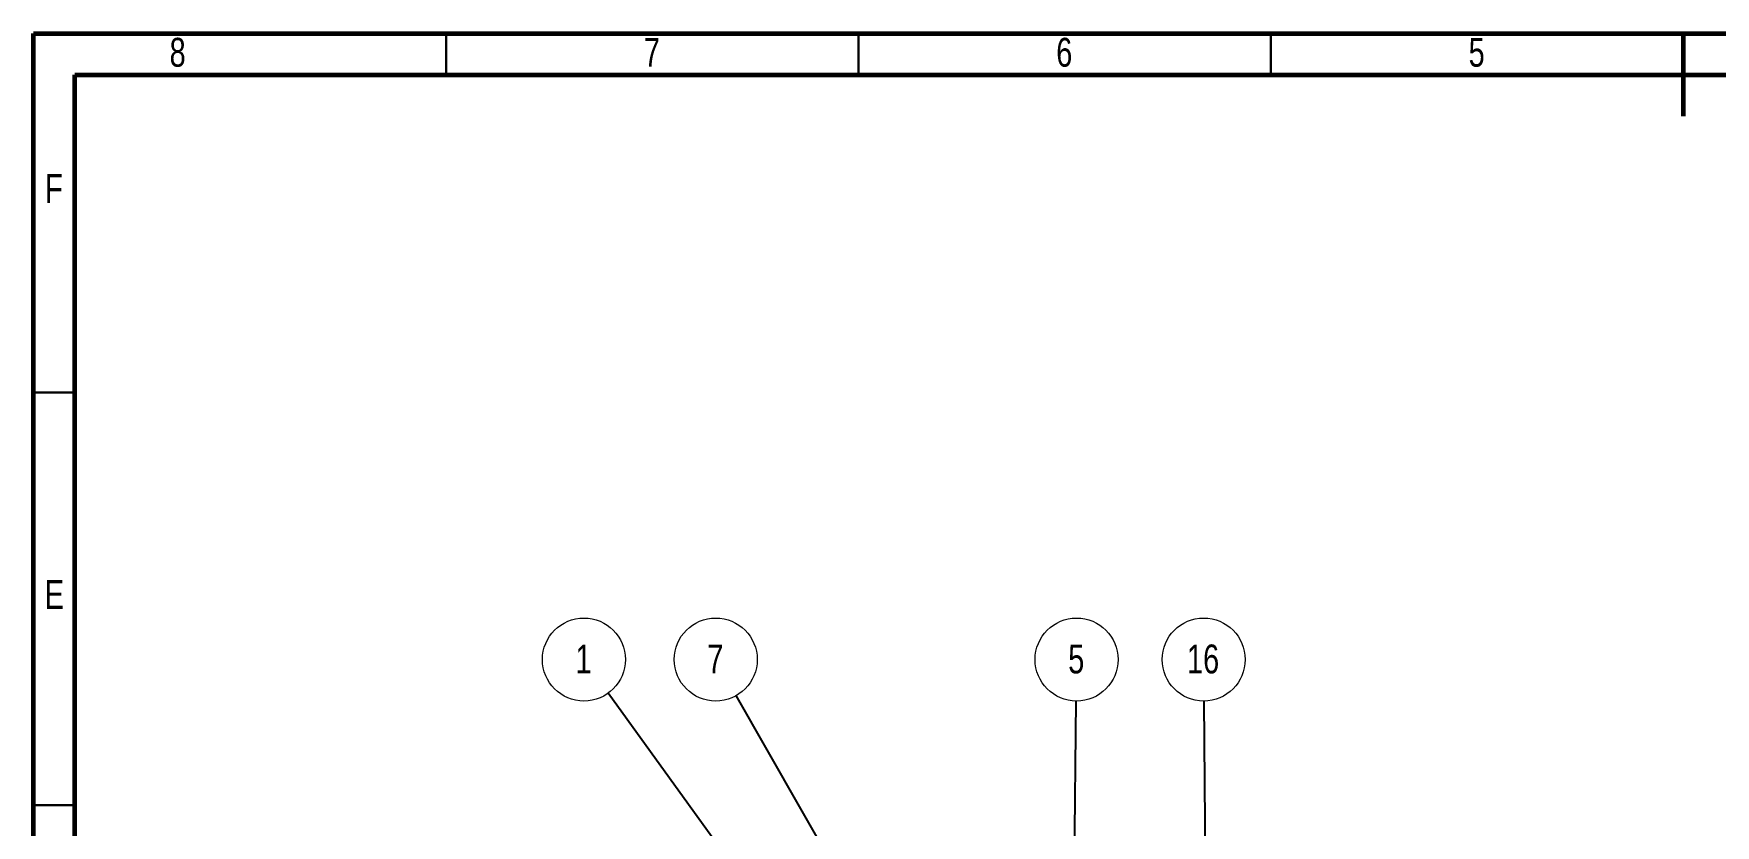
# Model space of a CAD drawing. Header units: millimetres. Extents: x 15 to 415, y 5 to 292.
# Drawn here: x 15 to 218.9, y 196.1 to 292 of the extents above; entities that cross this region are included whole.
import ezdxf

# ---------------------------------------------------------------- set-up
doc = ezdxf.new("R2010")
doc.units = ezdxf.units.MM
doc.styles.add('SLDTEXTSTYLE0', font='TXT', dxfattribs={"width": 0.75})
doc.dimstyles.new('SLDDIMSTYLE0', dxfattribs={"dimtxt": 0.18, "dimasz": 1.016, "dimexe": 0, "dimexo": 0.0625, "dimgap": 0, "dimtad": 0, "dimtih": 1, "dimtoh": 1, "dimdec": 0, "dimrnd": 1e-09, "dimzin": 0, "dimdsep": 46, "dimtxsty": 'Standard', "dimblk1": 'DOT', "dimblk2": 'DOT', "dimsah": 1, "dimcen": 0.09, "dimadec": 0, "dimazin": 0, "dimtfac": 1.016, "dimtdec": 0, "dimtofl": 0, "dimtmove": 0, "dimatfit": 3, "dimldrblk": 'DOT', "dimfxl": 1, "dimfrac": 2, "dimtolj": 1, "dimtzin": 0, "dimarcsym": 0})

# ---------------------------------------------------------------- blocks, each defined once
blk = doc.blocks.new('SW_NOTE_2')
at = {"color": 0, "linetype": 'Continuous', "lineweight": 0}
blk.add_circle((-2.94, 4.08), 5.03, dxfattribs=at)
at = {"color": 0, "linetype": 'Continuous', "lineweight": 0, "insert": (-2.98, 5.9), "char_height": 3.5, "attachment_point": 2, "style": 'SLDTEXTSTYLE0'}
blk.add_mtext('1', dxfattribs=at)
blk = doc.blocks.new('_DOT')
at = {"color": 0, "linetype": 'ByBlock', "lineweight": -2}
blk.add_line((-0.5, 0), (-1, 0), dxfattribs=at)
at = {"color": 0, "linetype": 'ByBlock', "const_width": 0.5}
blk.add_lwpolyline([(-0.25, 0, 1), (0.25, 0, 1)], format="xyb", close=True, dxfattribs=at)
blk = doc.blocks.new('SW_NOTE_3')
at = {"color": 0, "linetype": 'Continuous', "lineweight": 0}
blk.add_circle((-2.49, 4.37), 5.03, dxfattribs=at)
at = {"color": 0, "linetype": 'Continuous', "lineweight": 0, "insert": (-2.53, 6.19), "char_height": 3.5, "attachment_point": 2, "style": 'SLDTEXTSTYLE0'}
blk.add_mtext('7', dxfattribs=at)
blk = doc.blocks.new('SW_NOTE_10')
at = {"color": 0, "linetype": 'Continuous', "lineweight": 0}
blk.add_circle((0.05, 5.03), 5.03, dxfattribs=at)
at = {"color": 0, "linetype": 'Continuous', "lineweight": 0, "insert": (0.01, 6.85), "char_height": 3.5, "attachment_point": 2, "style": 'SLDTEXTSTYLE0'}
blk.add_mtext('5', dxfattribs=at)
blk = doc.blocks.new('SW_NOTE_18')
at = {"color": 0, "linetype": 'Continuous', "lineweight": 0}
blk.add_circle((-0.04, 5.03), 5.03, dxfattribs=at)
at = {"color": 0, "linetype": 'Continuous', "lineweight": 0, "insert": (-0.11, 6.85), "char_height": 3.5, "attachment_point": 2, "style": 'SLDTEXTSTYLE0'}
blk.add_mtext('16', dxfattribs=at)

msp = doc.modelspace()

# ---------------------------------------------------------------- linework, layer by layer
at = {"color": 7, "linetype": 'Continuous', "lineweight": 60}
for p, q in [((15, 292), (415, 292)), ((15, 5), (15, 292)), ((215, 292), (215, 282)), ((20, 287), (410, 287)), ((20, 10), (20, 287))]:
    msp.add_line(p, q, dxfattribs=at)
at = {"color": 7, "linetype": 'Continuous', "lineweight": 30}
for p, q in [((65, 292), (65, 287)), ((115, 292), (115, 287)), ((165, 292), (165, 287)), ((15, 248.5), (20, 248.5)), ((15, 198.5), (20, 198.5))]:
    msp.add_line(p, q, dxfattribs=at)

# ---------------------------------------------------------------- block references
at = {"color": 7, "linetype": 'Continuous', "lineweight": 0}
for name, p in [('SW_NOTE_2', (84.66, 212.08)), ('SW_NOTE_3', (100.19, 211.79)), ('SW_NOTE_10', (141.4, 211.13)), ('SW_NOTE_18', (156.9, 211.13))]:
    msp.add_blockref(name, p, dxfattribs=at)

# ---------------------------------------------------------------- texts
at = {"color": 7, "linetype": 'Continuous', "lineweight": 0, "char_height": 3.5, "attachment_point": 2, "style": 'SLDTEXTSTYLE0'}
for s, insert in [('8', (32.46, 291.49)), ('7', (89.96, 291.49)), ('6', (139.96, 291.49)), ('5', (189.96, 291.49)), ('F', (17.46, 274.99)), ('E', (17.51, 225.79))]:
    msp.add_mtext(s, dxfattribs=dict(at, insert=insert))

# ---------------------------------------------------------------- leaders
at = {"color": 7, "linetype": 'Continuous', "lineweight": 0}
for points in [[(103.66, 185.76), (84.66, 212.08)], [(114.94, 185.95), (100.19, 211.79)], [(140.94, 164.75), (141.4, 211.13)], [(157.23, 172.17), (156.9, 211.13)]]:
    msp.add_leader(points, dimstyle='SLDDIMSTYLE0', dxfattribs=at)

doc.saveas('drawing.dxf')
